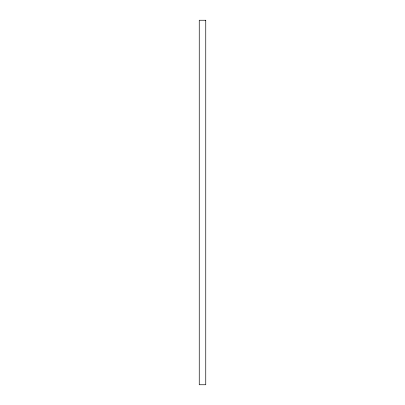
<?xml version="1.0" encoding="UTF-8"?>
<svg xmlns="http://www.w3.org/2000/svg" width="405" height="405" viewBox="0 0 405 405"><rect width="100%" height="100%" fill="white"/><g stroke="black" fill="none" stroke-linecap="round" stroke-linejoin="round"><path stroke-width="0.61" d="M205.75 20.25L199.25 20.25L199.25 384.75L205.75 384.75L205.75 20.25"/></g></svg>
